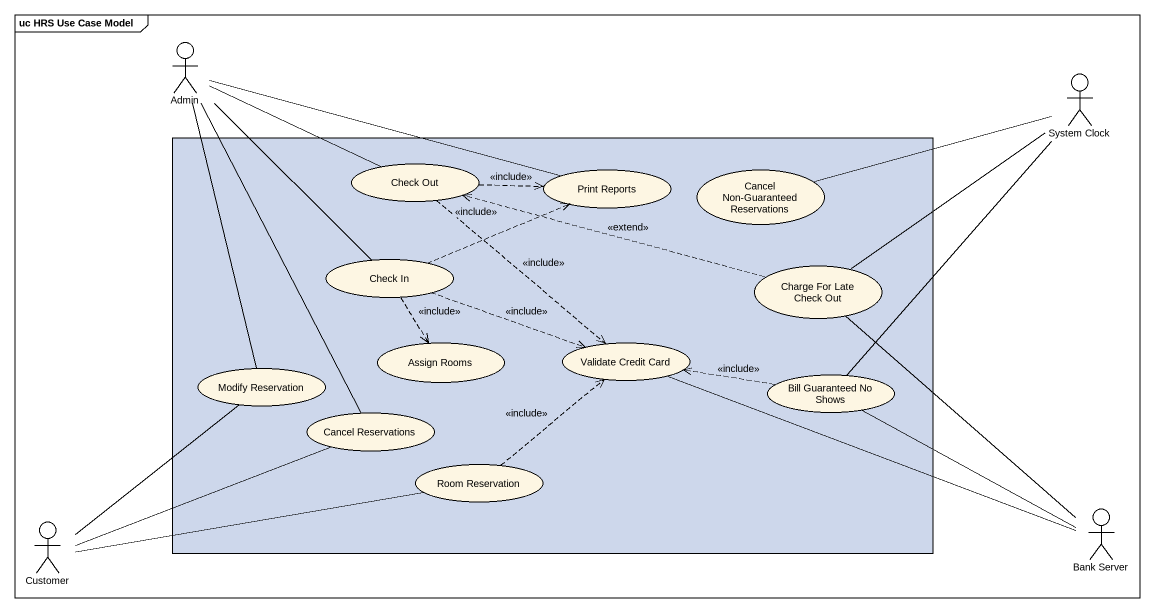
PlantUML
@startuml
mainframe uc HRS Use Case Model
actor Admin
actor "System Clock" as System_Clock
rectangle " " as rectangle1 #CDD7EB {
  usecase "Check Out" as Check_Out
  usecase "Print Reports" as Print_Reports
  usecase "Cancel Non-Guaranteed Reservations" as Cancel_Non_Guaranteed
  usecase "Check In" as Check_In
  usecase "Charge For Late Check Out" as Charge_For_Late_Check_Out
  usecase "Assign Rooms" as Assign_Rooms
  usecase "Validate Credit Card" as Validate_Credit_Card
  usecase "Modify Reservation" as Modify_Reservation
  usecase "Bill Guaranteed No Shows" as Bill_Guaranteed_No_Shows
  usecase "Cancel Reservations" as Cancel_Reservations
  usecase "Room Reservation" as Room_Reservation
}
actor "Bank Server" as Bank_Server
actor Customer
Admin -right- Check_Out
Admin -right- Print_Reports
Admin -- Check_In
Admin -- Modify_Reservation
Admin -- Cancel_Reservations
System_Clock -left- Cancel_Non_Guaranteed
System_Clock -- Charge_For_Late_Check_Out
System_Clock -- Bill_Guaranteed_No_Shows
Check_Out .right.> Print_Reports : <<include>>
Check_Out ..> Validate_Credit_Card : <<include>>
Check_In .right.> Print_Reports : <<include>>
Check_In ..> Assign_Rooms : <<include>>
Check_In .right.> Validate_Credit_Card : <<include>>
Charge_For_Late_Check_Out .left.> Check_Out : <<extend>>
Bill_Guaranteed_No_Shows .left.> Validate_Credit_Card : <<include>>
Bill_Guaranteed_No_Shows -right- Bank_Server
Room_Reservation .up.> Validate_Credit_Card : <<include>>
Bank_Server -up- Charge_For_Late_Check_Out
Bank_Server -left- Validate_Credit_Card
Customer -up- Modify_Reservation
Customer -right- Cancel_Reservations
Customer -right- Room_Reservation
@enduml
